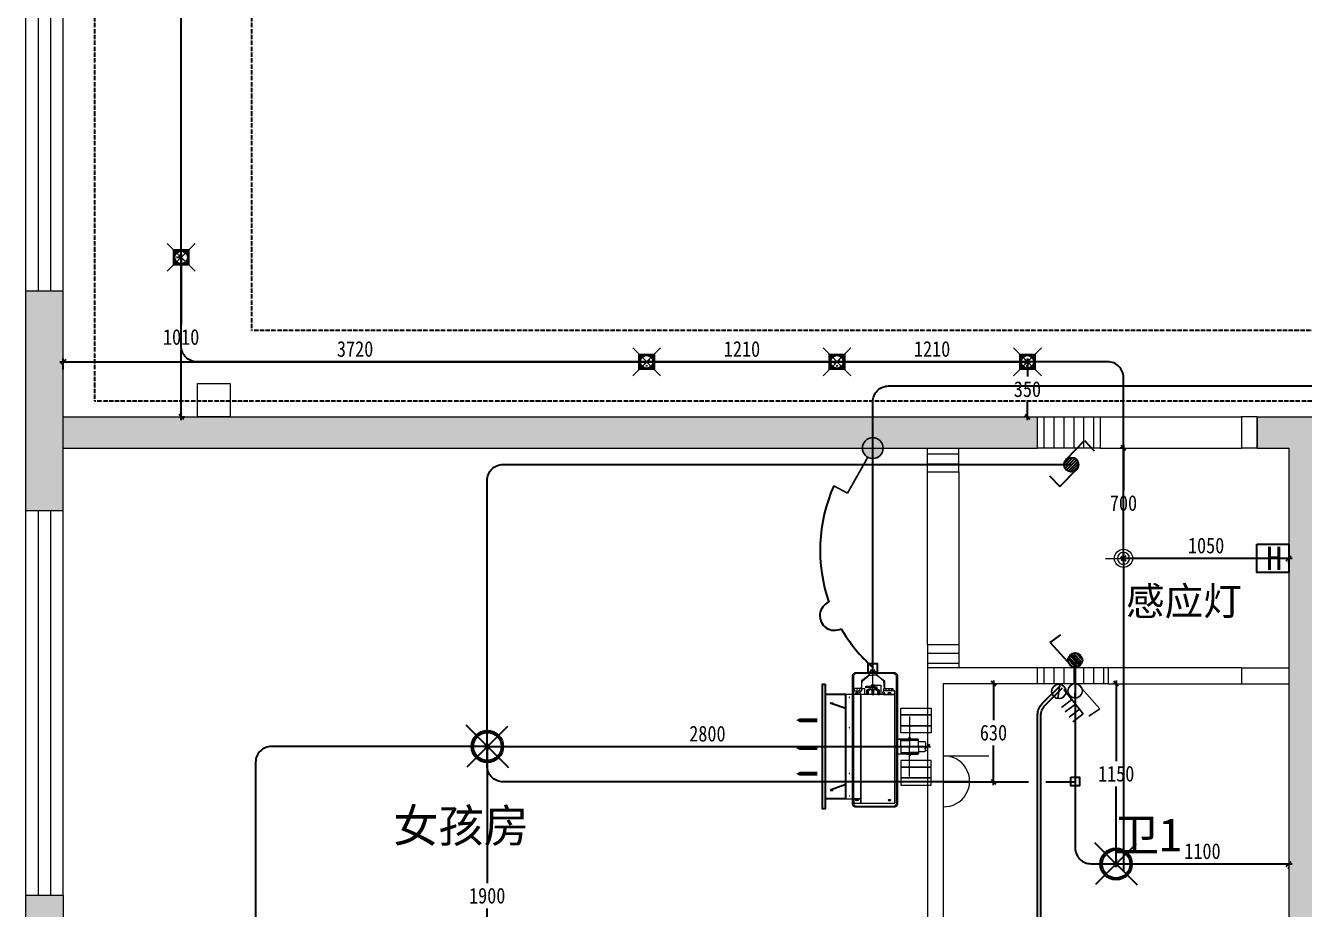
# Model space of a CAD drawing. Header units: millimetres. Extents: x -41640 to 3079702, y -5257903 to 68462.
# Drawn here: x 2742 to 10882, y 35433 to 41062 of the extents above; entities that cross this region are included whole.
import ezdxf

# ---------------------------------------------------------------- set-up
doc = ezdxf.new("R2010")
doc.units = ezdxf.units.MM
doc.header["$LTSCALE"] = 10
for name, pattern in [('ACAD_ISO03W100', [30, 12, -18]), ('ACAD_ISO04W100', [30.5, 24, -3, 0.5, -3]), ('CONTINOUS', [0])]:
    doc.linetypes.add(name, pattern=pattern)
doc.layers.get('0').update_dxf_attribs({"color": 255})
doc.layers.get('Defpoints').update_dxf_attribs({"color": 255})
for name, color, linetype, lineweight in [('1灯位开关布线图', 1, 'Continuous', 30), ('1灯位开关布置图', 5, 'Continuous', 30), ('1灯具', 2, 'Continuous', 30), ('1空调', 3, 'Continuous', 30), ('1综合天花【灯具图层】', 50, 'Continuous', 13), ('标注', 250, 'Continuous', 0), ('浅线', 251, 'CONTINOUS', 0), ('灯具', 52, 'Continuous', 0), ('空调主机', 7, 'Continuous', 13)]:
    doc.layers.add(name, color=color, linetype=linetype, lineweight=lineweight)
for name, color, linetype in [('2323', 4, 'Continuous'), ('A轴线', 82, 'ACAD_ISO04W100'), ('WALL', 255, 'Continuous'), ('辅助线', 8, 'Continuous')]:
    doc.layers.add(name, color=color, linetype=linetype)
doc.styles.add('夏建东', font='', dxfattribs={"width": 0.85})
doc.styles.add('宋体', font='', dxfattribs={"height": 2.5})
doc.styles.add('标注', font='', dxfattribs={"height": 60})
doc.styles.add('邓林', font='simhei.ttf')
doc.styles.get('夏建东').set_extended_font_data('SimSun')
doc.styles.get('宋体').set_extended_font_data('SimSun')
doc.styles.get('标注').set_extended_font_data('SimSun')
doc.dimstyles.new('g', dxfattribs={"dimtxt": 100, "dimasz": 31, "dimexe": 21, "dimexo": 30, "dimgap": 31, "dimtad": 1, "dimtih": 1, "dimtoh": 1, "dimdec": 0, "dimrnd": 10, "dimdsep": 46, "dimtxsty": '夏建东', "dimblk": 'OBLIQUE', "dimcen": 2.5, "dimdle": 21, "dimclrd": 5, "dimclre": 5, "dimclrt": 5, "dimadec": 0, "dimazin": 0, "dimtfac": 1, "dimtdec": 0, "dimtmove": 2, "dimatfit": 3, "dimldrblk": 'DOT', "dimfxl": 300, "dimlwd": -1, "dimlwe": -1, "dimarcsym": 1})
pattern_1 = [(90, (-3246102.35, 3453682.334), (-63.5, 1e-14), [])]

# ---------------------------------------------------------------- blocks, each defined once
blk = doc.blocks.new('_Oblique')
at = {"color": 0, "linetype": 'ByBlock', "lineweight": -2}
blk.add_line((-0.5, -0.5), (0.5, 0.5), dxfattribs=at)
blk = doc.blocks.new('*D380')
at = {"layer": '1灯位开关布置图', "color": 5}
for p, q in [((2961.3, 38920.4), (6718.4, 38920.4)), ((2982.3, 38871.2), (2982.3, 38941.4)), ((6697.4, 38890.4), (6697.4, 38899.4))]:
    blk.add_line(p, q, dxfattribs=at)
at = {"layer": 'Defpoints', "color": 0, "lineweight": 30}
for p in [(6697.4, 38920.4), (6697.4, 38920.4), (2982.3, 38841.2)]:
    blk.add_point(p, dxfattribs=at)
at = {"layer": '1灯位开关布置图', "color": 5, "xscale": 31, "yscale": 31, "zscale": 31, "rotation": 180}
blk.add_blockref('_Oblique', (2982.3, 38920.4), dxfattribs=at)
at = {"layer": '1灯位开关布置图', "color": 5, "xscale": 31, "yscale": 31, "zscale": 31}
blk.add_blockref('_Oblique', (6697.4, 38920.4), dxfattribs=at)
at = {"layer": '1灯位开关布置图', "color": 5, "insert": (4839.9, 39001.4), "char_height": 100, "attachment_point": 5, "style": '夏建东'}
blk.add_mtext('3720', dxfattribs=at)
blk = doc.blocks.new('_Dot')
at = {"color": 0, "linetype": 'ByBlock', "lineweight": -2}
blk.add_line((-0.5, 0), (-1, 0), dxfattribs=at)
at = {"color": 0, "linetype": 'ByBlock', "const_width": 0.5}
blk.add_lwpolyline([(-0.25, 0, 1), (0.25, 0, 1)], format="xyb", close=True, dxfattribs=at)
blk = doc.blocks.new('*D381')
at = {"layer": '1灯位开关布置图', "color": 5}
for p, q in [((6676.4, 38920.4), (7928.4, 38920.4)), ((6697.4, 38890.4), (6697.4, 38899.4)), ((7907.4, 38890.4), (7907.4, 38899.4))]:
    blk.add_line(p, q, dxfattribs=at)
at = {"layer": 'Defpoints', "color": 0, "lineweight": 30}
for p in [(6697.4, 38920.4), (7907.4, 38920.4), (7907.4, 38920.4)]:
    blk.add_point(p, dxfattribs=at)
at = {"layer": '1灯位开关布置图', "color": 5, "xscale": 31, "yscale": 31, "zscale": 31, "rotation": 180}
blk.add_blockref('_Oblique', (6697.4, 38920.4), dxfattribs=at)
at = {"layer": '1灯位开关布置图', "color": 5, "xscale": 31, "yscale": 31, "zscale": 31}
blk.add_blockref('_Oblique', (7907.4, 38920.4), dxfattribs=at)
at = {"layer": '1灯位开关布置图', "color": 5, "insert": (7302.4, 39001.4), "char_height": 100, "attachment_point": 5, "style": '夏建东'}
blk.add_mtext('1210', dxfattribs=at)
blk = doc.blocks.new('*D382')
at = {"layer": '1灯位开关布置图', "color": 5}
for p, q in [((7886.4, 38920.4), (9138.4, 38920.4)), ((7907.4, 38890.4), (7907.4, 38899.4)), ((9117.4, 38890.4), (9117.4, 38899.4))]:
    blk.add_line(p, q, dxfattribs=at)
at = {"layer": 'Defpoints', "color": 0, "lineweight": 30}
for p in [(7907.4, 38920.4), (9117.4, 38920.4), (9117.4, 38920.4)]:
    blk.add_point(p, dxfattribs=at)
at = {"layer": '1灯位开关布置图', "color": 5, "xscale": 31, "yscale": 31, "zscale": 31, "rotation": 180}
blk.add_blockref('_Oblique', (7907.4, 38920.4), dxfattribs=at)
at = {"layer": '1灯位开关布置图', "color": 5, "xscale": 31, "yscale": 31, "zscale": 31}
blk.add_blockref('_Oblique', (9117.4, 38920.4), dxfattribs=at)
at = {"layer": '1灯位开关布置图', "color": 5, "insert": (8512.4, 39001.4), "char_height": 100, "attachment_point": 5, "style": '夏建东'}
blk.add_mtext('1210', dxfattribs=at)
blk = doc.blocks.new('*D199')
at = {"layer": '1灯位开关布置图', "color": 5}
for p, q in [((9116.2, 38920.4), (9098.4, 38920.4)), ((9119.4, 38941.4), (9119.4, 38826.4)), ((9119.4, 38549.4), (9119.4, 38664.4)), ((9116.2, 38570.4), (9098.4, 38570.4))]:
    blk.add_line(p, q, dxfattribs=at)
at = {"layer": 'Defpoints', "color": 0, "lineweight": 30}
for p in [(9146.2, 38920.4), (9119.4, 38570.4), (9146.2, 38570.4)]:
    blk.add_point(p, dxfattribs=at)
at = {"layer": '1灯位开关布置图', "color": 5, "xscale": 31, "yscale": 31, "zscale": 31}
for p, rotation in [((9119.4, 38920.4), 90), ((9119.4, 38570.4), 270)]:
    blk.add_blockref('_Oblique', p, dxfattribs=dict(at, rotation=rotation))
at = {"layer": '1灯位开关布置图', "color": 5, "insert": (9119.4, 38745.4), "char_height": 100, "attachment_point": 5, "style": '夏建东'}
blk.add_mtext('350', dxfattribs=at)
blk = doc.blocks.new('*D384')
at = {"layer": '1灯位开关布置图', "color": 5}
for p, q in [((3702.5, 43355.8), (3711.5, 43355.8)), ((3732.5, 43376.8), (3732.5, 41551.9)), ((3732.5, 39565.1), (3732.5, 41389.9)), ((3703.5, 39586.1), (3711.5, 39586.1))]:
    blk.add_line(p, q, dxfattribs=at)
at = {"layer": 'Defpoints', "color": 0, "lineweight": 30}
for p in [(3732.5, 43355.8, 0), (3732.5, 39586.1), (3733.5, 39586.1, 0)]:
    blk.add_point(p, dxfattribs=at)
at = {"layer": '1灯位开关布置图', "color": 5, "xscale": 31, "yscale": 31, "zscale": 31}
for p, rotation in [((3732.5, 43355.8), 90), ((3732.5, 39586.1), 270)]:
    blk.add_blockref('_Oblique', p, dxfattribs=dict(at, rotation=rotation))
at = {"layer": '1灯位开关布置图', "color": 5, "insert": (3732.5, 41470.9), "char_height": 100, "attachment_point": 5, "style": '夏建东'}
blk.add_mtext('3770', dxfattribs=at)
blk = doc.blocks.new('*D386')
at = {"layer": '1灯位开关布置图', "color": 5}
for p, q in [((5661.3, 36470.4), (8503.3, 36470.4)), ((5682.3, 36440.4), (5682.3, 36449.4)), ((8482.3, 36440.4), (8482.3, 36449.4))]:
    blk.add_line(p, q, dxfattribs=at)
at = {"layer": 'Defpoints', "color": 0, "lineweight": 30}
for p in [(5682.3, 36470.4), (8482.3, 36470.4), (8482.3, 36470.4)]:
    blk.add_point(p, dxfattribs=at)
at = {"layer": '1灯位开关布置图', "color": 5, "xscale": 31, "yscale": 31, "zscale": 31, "rotation": 180}
blk.add_blockref('_Oblique', (5682.3, 36470.4), dxfattribs=at)
at = {"layer": '1灯位开关布置图', "color": 5, "xscale": 31, "yscale": 31, "zscale": 31}
blk.add_blockref('_Oblique', (8482.3, 36470.4), dxfattribs=at)
at = {"layer": '1灯位开关布置图', "color": 5, "insert": (7082.3, 36551.4), "char_height": 100, "attachment_point": 5, "style": '夏建东'}
blk.add_mtext('2800', dxfattribs=at)
blk = doc.blocks.new('*D387')
at = {"layer": '1灯位开关布置图', "color": 5}
for p, q in [((5680.6, 36489.7), (5680.6, 35600.6)), ((5710.6, 36468.7), (5701.6, 36468.7)), ((5680.6, 34549.4), (5680.6, 35438.6)), ((5710.6, 34570.4), (5701.6, 34570.4))]:
    blk.add_line(p, q, dxfattribs=at)
at = {"layer": 'Defpoints', "color": 0, "lineweight": 30}
for p in [(5680.6, 36468.7), (5680.6, 34570.4), (5680.6, 34570.4)]:
    blk.add_point(p, dxfattribs=at)
at = {"layer": '1灯位开关布置图', "color": 5, "xscale": 31, "yscale": 31, "zscale": 31}
for p, rotation in [((5680.6, 36468.7), 90), ((5680.6, 34570.4), 270)]:
    blk.add_blockref('_Oblique', p, dxfattribs=dict(at, rotation=rotation))
at = {"layer": '1灯位开关布置图', "color": 5, "insert": (5680.6, 35519.6), "char_height": 100, "attachment_point": 5, "style": '夏建东'}
blk.add_mtext('1900', dxfattribs=at)
blk = doc.blocks.new('*D388')
at = {"layer": '1灯位开关布置图', "color": 5}
for p, q in [((9684, 35752.2), (9684, 35743.2)), ((9663, 35722.2), (10803.3, 35722.2)), ((10782.3, 35692.2), (10782.3, 35701.2))]:
    blk.add_line(p, q, dxfattribs=at)
at = {"layer": 'Defpoints', "color": 0, "lineweight": 30}
for p in [(9684, 35722.2), (10782.3, 35722.2), (10782.3, 35722.2)]:
    blk.add_point(p, dxfattribs=at)
at = {"layer": '1灯位开关布置图', "color": 5, "xscale": 31, "yscale": 31, "zscale": 31, "rotation": 180}
blk.add_blockref('_Oblique', (9684, 35722.2), dxfattribs=at)
at = {"layer": '1灯位开关布置图', "color": 5, "xscale": 31, "yscale": 31, "zscale": 31}
blk.add_blockref('_Oblique', (10782.3, 35722.2), dxfattribs=at)
at = {"layer": '1灯位开关布置图', "color": 5, "insert": (10233.2, 35803.2), "char_height": 100, "attachment_point": 5, "style": '夏建东'}
blk.add_mtext('1100', dxfattribs=at)
blk = doc.blocks.new('r32ter')
at = {"color": 3}
for p, q in [((1119447.3, -954014.5), (1119446.3, -954035.1)), ((1119482.5, -954116.3), (1119447.3, -954014.5)), ((1119965.9, -954116.3), (1120001.1, -954014.5)), ((1120001.1, -954014.5), (1120002.1, -954035.1))]:
    blk.add_line(p, q, dxfattribs=at)
for points in [[(1119556.4, -953798.8, 0, 63, 0), (1119556.4, -953857.2, 25.2, 25.2, 0), (1119556.4, -953934.4, 25.2, 25.2, 0)], [(1119734.1, -953798.8, 0, 63, 0), (1119734.1, -953857.2, 25.2, 25.2, 0), (1119734.1, -953934.4, 25.2, 25.2, 0)], [(1119897.5, -953798.8, 0, 63, 0), (1119897.5, -953857.2, 25.2, 25.2, 0), (1119897.5, -953934.4, 25.2, 25.2, 0)]]:
    blk.add_lwpolyline(points, format="xyseb", dxfattribs=at)
at = {"color": 3, "lineweight": -2}
blk.add_lwpolyline([(1119327.6, -953984.2), (1120119.6, -953984.2), (1120119.6, -953966.2), (1119327.6, -953966.2)], close=True, dxfattribs=at)
at = {"color": 3}
blk.add_lwpolyline([(1119392.4, -954116.3), (1119392.4, -953984.2), (1120054.7, -953984.2), (1120054.7, -954116.3)], close=True, dxfattribs=at)
at = {"layer": '空调主机', "color": 3, "lineweight": 5}
for p, q in [((1120090.1, -954158.3), (1119272.6, -954158.3)), ((1119251.7, -954185.3), (1119251.7, -954416.1)), ((1120111, -954416.1), (1120111, -954185.3)), ((1119272.6, -954443.1), (1120090.1, -954443.1))]:
    blk.add_line(p, q, dxfattribs=at)
at = {"layer": '空调主机', "color": 3}
for p, q in [((1120090.1, -954166.1), (1119272.6, -954166.1)), ((1119257.7, -954185.3), (1119257.7, -954416.1)), ((1120105, -954416.1), (1120105, -954185.3)), ((1119272.6, -954435.4), (1120090.1, -954435.4))]:
    blk.add_line(p, q, dxfattribs=at)
at = {"layer": '空调主机', "color": 3, "lineweight": 9}
for p, q in [((1119354.6, -954217.2), (1119354.6, -954160.3)), ((1119354.6, -954160.3), (1119368.8, -954160.3)), ((1119368.8, -954160.3), (1119368.8, -954217.2)), ((1120056, -954166.1), (1119368.8, -954166.1)), ((1119368.8, -954166.1), (1119368.8, -954211.9)), ((1119392.4, -954210), (1119392.4, -954116.3)), ((1119392.4, -954116.3), (1120056, -954116.3)), ((1120056, -954116.3), (1120056, -954210)), ((1120056, -954210), (1120056, -954166.1)), ((1120056, -954166.1), (1120084.4, -954166.1)), ((1120084.4, -954166.1), (1120084.4, -954210)), ((1119268.6, -954263), (1119305.5, -954214.3)), ((1119307.6, -954218.2), (1119268.6, -954263)), ((1119305.5, -954214.3), (1119354.6, -954214.3)), ((1119354.6, -954214.3), (1119307.6, -954218.2)), ((1119349.5, -954243.3), (1119340, -954243.3)), ((1119341.2, -954274.9), (1119341.2, -954247.4)), ((1119344.7, -954274.9), (1119344.7, -954249.4)), ((1119348.3, -954274.9), (1119348.3, -954247.4)), ((1119368.8, -954217.2), (1119354.6, -954217.2)), ((1119354.6, -954217.2), (1119354.6, -954234)), ((1119354.6, -954234), (1119392.4, -954234)), ((1119385.5, -954248.7), (1119365.4, -954248.7)), ((1119380.6, -954204.8), (1119368.8, -954211.9)), ((1119382.7, -954186.9), (1119380.5, -954186.9)), ((1119392.4, -954210), (1119380.6, -954204.8)), ((1119382.7, -954186.9), (1119382.7, -954183.8)), ((1119382.7, -954186.9), (1119384.9, -954186.9)), ((1119382.7, -954186.9), (1119382.7, -954190)), ((1119392.4, -954248.7), (1119385.5, -954248.7)), ((1119385.5, -954248.7), (1119385.5, -954259.1)), ((1119392.4, -954427.2), (1119392.4, -954210)), ((1119392.4, -954210), (1120084.4, -954210)), ((1120056, -954210), (1119392.4, -954210)), ((1119392.4, -954259.1), (1119392.4, -954248.7)), ((1120084.4, -954210), (1120056, -954210)), ((1120065.7, -954186.9), (1120063.5, -954186.9)), ((1120065.7, -954186.9), (1120065.7, -954183.8)), ((1120065.7, -954186.9), (1120065.7, -954190)), ((1120065.7, -954186.9), (1120067.9, -954186.9)), ((1120084.4, -954210), (1120084.4, -954427.2)), ((1119314.2, -954287.5), (1119220.4, -954287.5)), ((1119237.3, -954300.7), (1119237.3, -954272.6)), ((1119237.3, -954272.6), (1119237.3, -954272.6)), ((1119237.3, -954272.6), (1119251.7, -954272.6)), ((1119251.7, -954300.7), (1119237.3, -954300.7)), ((1119237.3, -954300.7), (1119237.3, -954300.7)), ((1119251.7, -954272.6), (1119251.7, -954272.6)), ((1119251.7, -954272.6), (1119251.7, -954300.7)), ((1119251.7, -954300.7), (1119251.7, -954300.7)), ((1119257.7, -954263), (1119268.6, -954263)), ((1119268.6, -954264), (1119257.7, -954264)), ((1119268.6, -954311), (1119257.7, -954311)), ((1119257.7, -954312), (1119268.6, -954312)), ((1119268.6, -954263), (1119268.6, -954287.5)), ((1119268.6, -954312), (1119268.6, -954287.5)), ((1119307.6, -954356.8), (1119268.6, -954312)), ((1119268.6, -954312), (1119305.5, -954360.7)), ((1119362.7, -954287.5), (1119314.2, -954287.5)), ((1119332.2, -954277.2), (1119333.4, -954276)), ((1119332.2, -954277.2), (1119333.4, -954278.4)), ((1119332.2, -954277.2), (1119335.9, -954277.2)), ((1119332.9, -954300.1), (1119332.9, -954282)), ((1119332.9, -954282), (1119334.5, -954282)), ((1119334.5, -954300.1), (1119332.9, -954300.1)), ((1119333.7, -954282), (1119333.7, -954277.2)), ((1119333.7, -954300.1), (1119333.7, -954302.5)), ((1119333.7, -954303.5), (1119333.7, -954337.8)), ((1119334.5, -954282), (1119334.5, -954300.1)), ((1119335.9, -954277.2), (1119334.7, -954276)), ((1119335.9, -954277.2), (1119334.7, -954278.4)), ((1119350.7, -954274.9), (1119338.8, -954274.9)), ((1119350.7, -954300.1), (1119338.8, -954300.1)), ((1119344.7, -954300.1), (1119344.7, -954313.2)), ((1119344.7, -954313.2), (1119356.3, -954313.2)), ((1119353.3, -954269.8), (1119362.5, -954282)), ((1119353.3, -954305.2), (1119362.9, -954292.5)), ((1119362.9, -954292.5), (1119362.5, -954282)), ((1119385.5, -954282), (1119362.5, -954282)), ((1119392.4, -954287.5), (1119362.7, -954287.5)), ((1119385.5, -954292.5), (1119362.9, -954292.5)), ((1119385.5, -954253.9), (1119367.5, -954253.9)), ((1119385.5, -954259.1), (1119368.4, -954259.1)), ((1119385.5, -954329.3), (1119368.7, -954329.3)), ((1119385.5, -954324.1), (1119370, -954324.1)), ((1119385.5, -954318.9), (1119371.1, -954318.9)), ((1119385.5, -954259.1), (1119392.4, -954259.1)), ((1119385.5, -954292.5), (1119385.5, -954282)), ((1119385.5, -954282), (1119392.4, -954282)), ((1119392.4, -954292.5), (1119385.5, -954292.5)), ((1119385.5, -954329.3), (1119385.5, -954318.9)), ((1119385.5, -954318.9), (1119392.4, -954318.9)), ((1119392.4, -954329.3), (1119385.5, -954329.3)), ((1119392.4, -954282), (1119392.4, -954292.5)), ((1119392.4, -954318.9), (1119392.4, -954329.3)), ((1119305.5, -954360.7), (1119354.6, -954360.7)), ((1119354.6, -954360.7), (1119307.6, -954356.8)), ((1119333.7, -954337.8), (1119392.4, -954337.8)), ((1119368.8, -954357.9), (1119354.6, -954357.9)), ((1119354.6, -954357.9), (1119354.6, -954414.7)), ((1119354.6, -954414.7), (1119368.8, -954414.7)), ((1119380.6, -954350.7), (1119368.8, -954357.9)), ((1119368.8, -954414.7), (1119368.8, -954357.9)), ((1119368.8, -954427.2), (1119368.8, -954357.9)), ((1119382.7, -954393), (1119380.5, -954393)), ((1119392.4, -954355.9), (1119380.6, -954350.7)), ((1119382.7, -954393), (1119382.7, -954389.9)), ((1119382.7, -954393), (1119382.7, -954396.1)), ((1119382.7, -954393), (1119384.9, -954393)), ((1119392.4, -954355.9), (1119392.4, -954427.2)), ((1120065.7, -954393), (1120063.5, -954393)), ((1120065.7, -954393), (1120065.7, -954389.9)), ((1120065.7, -954393), (1120067.9, -954393)), ((1120065.7, -954393), (1120065.7, -954396.1)), ((1119392.4, -954427.2), (1119368.8, -954427.2)), ((1120084.4, -954427.2), (1119392.4, -954427.2)), ((1119635.8, -954464.4), (1119479.5, -954464.4)), ((1119479.5, -954464.4), (1119479.5, -954658.9)), ((1119522.2, -954658.9), (1119522.2, -954464.4)), ((1119524.4, -954658.9), (1119524.4, -954464.4)), ((1119591, -954658.9), (1119591, -954464.4)), ((1119593.2, -954658.9), (1119593.2, -954464.4)), ((1119635.8, -954658.9), (1119635.8, -954464.4)), ((1119676.7, -954520.9), (1119676.7, -954443.1)), ((1119676.7, -954443.1), (1119676.7, -954443.1)), ((1119676.7, -954443.1), (1119677.8, -954443.1)), ((1119677.8, -954443.1), (1119677.8, -954443.1)), ((1119677.8, -954443.1), (1119677.8, -954520.9)), ((1119685.5, -954464.4), (1119682.2, -954464.4)), ((1119682.2, -954474.5), (1119682.2, -954520.9)), ((1119685.5, -954464.4), (1119685.5, -954520.9)), ((1119724.2, -954464.4), (1119685.5, -954464.4)), ((1119724.2, -954464.4), (1119762.9, -954464.4)), ((1119762.9, -954464.4), (1119762.9, -954520.9)), ((1119762.9, -954464.4), (1119766.2, -954464.4)), ((1119766.2, -954474.5), (1119766.2, -954520.9)), ((1119771.7, -954443.1), (1119770.6, -954443.1)), ((1119770.6, -954443.1), (1119770.6, -954443.1)), ((1119770.6, -954443.1), (1119770.6, -954520.9)), ((1119771.7, -954520.9), (1119771.7, -954443.1)), ((1119771.7, -954443.1), (1119771.7, -954443.1)), ((1119812.6, -954464.4), (1119968.9, -954464.4)), ((1119812.6, -954658.9), (1119812.6, -954464.4)), ((1119855.2, -954658.9), (1119855.2, -954464.4)), ((1119857.4, -954658.9), (1119857.4, -954464.4)), ((1119924, -954658.9), (1119924, -954464.4)), ((1119926.3, -954658.9), (1119926.3, -954464.4)), ((1119968.9, -954464.4), (1119968.9, -954658.9)), ((1119532.7, -954520.9), (1119724.2, -954520.9)), ((1119635.8, -954517.4), (1119635.8, -954520.9)), ((1119635.8, -954524.3), (1119635.8, -954520.9)), ((1119675.5, -954517.4), (1119664.6, -954517.4)), ((1119664.6, -954517.4), (1119664.6, -954520.9)), ((1119664.6, -954524.3), (1119664.6, -954520.9)), ((1119675.5, -954524.3), (1119664.6, -954524.3)), ((1119675.5, -954501.6), (1119675.5, -954573.2)), ((1119677.8, -954520.9), (1119676.7, -954520.9)), ((1119676.7, -954520.9), (1119676.7, -954520.9)), ((1119677.8, -954499.1), (1119677.5, -954499.1)), ((1119677.5, -954575.8), (1119677.8, -954575.8)), ((1119677.8, -954520.9), (1119677.8, -954520.9)), ((1119679.8, -954573.2), (1119679.8, -954501.6)), ((1119682.2, -954567.2), (1119682.2, -954520.9)), ((1119685.5, -954577.4), (1119682.2, -954577.4)), ((1119685.5, -954577.4), (1119685.5, -954520.9)), ((1119724.2, -954577.4), (1119685.5, -954577.4)), ((1119692.5, -954577.4), (1119692.5, -954615.3)), ((1119915.7, -954520.9), (1119724.2, -954520.9)), ((1119724.2, -954577.4), (1119762.9, -954577.4)), ((1119755.9, -954577.4), (1119755.9, -954615.3)), ((1119762.9, -954577.4), (1119762.9, -954520.9)), ((1119762.9, -954577.4), (1119766.2, -954577.4)), ((1119766.2, -954567.2), (1119766.2, -954520.9)), ((1119768.6, -954573.2), (1119768.6, -954501.6)), ((1119770.6, -954499.1), (1119770.9, -954499.1)), ((1119770.6, -954520.9), (1119770.6, -954520.9)), ((1119770.6, -954520.9), (1119771.7, -954520.9)), ((1119770.9, -954575.8), (1119770.6, -954575.8)), ((1119771.7, -954520.9), (1119771.7, -954520.9)), ((1119772.9, -954501.6), (1119772.9, -954573.2)), ((1119772.9, -954517.4), (1119783.8, -954517.4)), ((1119772.9, -954524.3), (1119783.8, -954524.3)), ((1119812.6, -954517.4), (1119812.6, -954520.9)), ((1119812.6, -954524.3), (1119812.6, -954520.9)), ((1119479.5, -954658.9), (1119635.8, -954658.9)), ((1119697.4, -954621.8), (1119724.2, -954621.8)), ((1119751, -954621.8), (1119724.2, -954621.8)), ((1119968.9, -954658.9), (1119812.6, -954658.9))]:
    blk.add_line(p, q, dxfattribs=at)
at = {"layer": '空调主机', "color": 3, "lineweight": 5}
for centre, start_param, end_param in [((1119272.6, -954185.3), 0, 1.570796), ((1120090.1, -954185.3), -1.570796, 0), ((1119272.6, -954416.1), 1.570796, 3.141593), ((1120090.1, -954416.1), 3.141593, 4.712389)]:
    blk.add_ellipse(centre, major_axis=(0, 27), ratio=0.77429, start_param=start_param, end_param=end_param, dxfattribs=at)
at = {"layer": '空调主机', "color": 3}
for centre, start_param, end_param in [((1119272.6, -954185.3), 0, 1.570796), ((1120090.1, -954185.3), 4.712389, 6.283185), ((1119272.6, -954416.1), 1.570796, 3.141593), ((1120090.1, -954416.1), 3.141593, 4.712389)]:
    blk.add_ellipse(centre, major_axis=(0, 19.3), ratio=0.77429, start_param=start_param, end_param=end_param, dxfattribs=at)
at = {"layer": '空调主机', "color": 3, "lineweight": 9}
for centre, major_axis, ratio, start_param, end_param in [((1119361.7, -954169.2), (0, 1.21), 0.77429, 1.570796326702902, 7.853981633882487), ((1119410.5, -954138.1), (0, 1.21), 0.77429, 1.570796326702902, 7.853981633882487), ((1119603.8, -954138.1), (0, 1.21), 0.77429, 1.570796326754998, 7.853981633934584), ((1119894.3, -954138.1), (0, 1.21), 0.77429, 1.570796327146124, 7.85398163432571), ((1120037.9, -954138.1), (0, 1.21), 0.77429, 1.570796327146124, 7.85398163432571), ((1119344.7, -954243.3), (0, 6.13), 0.77429, 1.570796, 4.712389), ((1119389, -954287.5), (0, 49.4), 0.77429, 0.664485, 1.204171), ((1119361.7, -954185.6), (0, 1.21), 0.77429, 1.570796326680094, 7.85398163385968), ((1119361.7, -954203.8), (0, 1.21), 0.77429, 1.570796326680094, 7.85398163385968), ((1119382.7, -954186.9), (0, 9.19), 0.407862, 3.141593, 9.424778), ((1119281.8, -954286.6), (0, 41.3), 0.77429, 1.223528, 1.918065), ((1119333.7, -954303.1), (-0.724, 0), 0.807711, 3.342482, 6.082296), ((1119344.7, -954274.9), (0, 7.66), 0.77429, 1.570796, 4.712389), ((1119344.7, -954300.1), (0, 7.66), 0.77429, 4.712389, 7.853982), ((1119344.5, -954287.5), (0, 4.96), 0.77429, 1.570796326732925, 7.853981633912512), ((1119389, -954287.5), (0, 49.4), 0.77429, 1.937421, 2.581114), ((1119389.4, -954287.8), (0, 44.1), 0.77429, 1.866849, 2.536978), ((1119389.4, -954287.8), (0, 44.1), 0.77429, 0.694736, 1.26495), ((1119389, -954287.5), (0, 38.9), 0.77429, 0.752317, 1.332497), ((1119389, -954287.5), (0, 38.9), 0.77429, 1.809095, 2.508026), ((1119361.7, -954371.3), (0, 1.21), 0.77429, 1.570796326702902, 7.853981633882487), ((1119361.7, -954389.4), (0, 1.21), 0.77429, 1.570796327146124, 7.85398163432571), ((1119361.7, -954405.8), (0, 1.21), 0.77429, 1.570796326680094, 7.85398163385968), ((1119382.7, -954361.6), (0, 2.29), 0.77429, 1.570796326744335, 7.853981633923921), ((1119677.3, -954469.4), (0, 8.05), 0.77429, 4.03203, 5.395782), ((1119771.1, -954469.4), (0, 8.05), 0.77429, 0.887403, 2.251155), ((1119677.5, -954501.6), (0, 2.57), 0.77429, 0, 1.570796), ((1119677.5, -954573.2), (0, 2.57), 0.77429, 1.570796, 3.141593), ((1119677.8, -954573.2), (0, 1.21), 0.77429, 1.57079632702526, 7.853981634204846), ((1119677.8, -954501.6), (0, 2.57), 0.77429, 4.712389, 6.283185), ((1119677.8, -954573.2), (0, 2.57), 0.77429, 3.141593, 4.712389), ((1119677.3, -954572.3), (0, 8.05), 0.77429, 4.028996, 5.392748), ((1119771.1, -954572.3), (0, 8.05), 0.77429, 0.890438, 2.25419), ((1119770.6, -954501.6), (0, 2.57), 0.77429, 0, 1.570796), ((1119770.6, -954573.2), (0, 2.57), 0.77429, 1.570796, 3.141593), ((1119770.6, -954573.2), (0, 1.21), 0.77429, 1.570796326754998, 7.853981633934584), ((1119770.9, -954501.6), (0, 2.57), 0.77429, 4.712389, 6.283185), ((1119770.9, -954573.2), (0, 2.57), 0.77429, 3.141593, 4.712389), ((1119697.4, -954615.3), (0, 6.42), 0.77429, 1.570796, 3.141593), ((1119751, -954615.3), (0, 6.42), 0.77429, 3.141593, 4.712389)]:
    blk.add_ellipse(centre, major_axis=major_axis, ratio=ratio, start_param=start_param, end_param=end_param, dxfattribs=at)
at = {"layer": '空调主机', "color": 3, "lineweight": 9, "extrusion": (0, 0, -1)}
for centre, major_axis, ratio, start_param, end_param in [((1120065.7, -954186.9), (0, 9.19), 0.407862, 3.141593, 9.424778), ((1119333.7, -954302.9), (0.724, 0), 0.807711, 0.20089, 2.940703)]:
    blk.add_ellipse(centre, major_axis=major_axis, ratio=ratio, start_param=start_param, end_param=end_param, dxfattribs=at)
blk.add_ellipse((1119382.7, -954393), major_axis=(0, 9.19), ratio=0.407862, dxfattribs=at)
at = {"layer": '空调主机', "color": 3, "lineweight": 9}
blk.add_ellipse((1120065.7, -954393), major_axis=(0, 9.19), ratio=0.407862, dxfattribs=at)
at = {"layer": '辅助线', "color": 3, "lineweight": 9}
blk.add_line((1119724.2, -954116.3), (1119724.2, -954647.3), dxfattribs=at)
blk = doc.blocks.new('rtjhrtjhrtjh')
at = {"layer": '1综合天花【灯具图层】'}
h = blk.add_hatch(color=256, dxfattribs=at)
h.paths.add_polyline_path([(3071100.9, -5275115.1, -0.414214), (3071044.7, -5275115.1), (3071023.3, -5275136.5), (3071122.3, -5275136.5)])
h.paths.add_polyline_path([(3071122.3, -5275037.6), (3071100.9, -5275059, -0.198912), (3071112.5, -5275087, -0.198912), (3071100.9, -5275115.1), (3071122.3, -5275136.5)])
h.paths.add_polyline_path([(3071122.3, -5275037.6), (3071023.3, -5275037.6), (3071044.7, -5275059, -0.414214), (3071100.9, -5275059)])
h.paths.add_polyline_path([(3071033.1, -5275087, -0.198912), (3071044.7, -5275059), (3071023.3, -5275037.6), (3071023.3, -5275136.5), (3071044.7, -5275115.1, -0.198912)])
at = {"layer": '1综合天花【灯具图层】', "lineweight": 15}
for p, q in [((3071161.3, -5274998.5), (3070984.2, -5275175.6)), ((3070984.2, -5274998.5), (3071161.3, -5275175.6))]:
    blk.add_line(p, q, dxfattribs=at)
blk.add_lwpolyline([(3071023.3, -5275037.6), (3071122.3, -5275037.6), (3071122.3, -5275136.5), (3071023.3, -5275136.5)], close=True, dxfattribs=at)
blk.add_circle((3071072.8, -5275087), 39.7, dxfattribs=at)
blk = doc.blocks.new('*D277')
at = {"layer": '1灯位开关布置图', "color": 5}
for p, q in [((9730.6, 37698.7), (9730.6, 37689.7)), ((9709.6, 37668.7), (10803.3, 37668.7)), ((10782.3, 37640.4), (10782.3, 37647.7))]:
    blk.add_line(p, q, dxfattribs=at)
at = {"layer": 'Defpoints', "color": 0, "lineweight": 30}
for p in [(9730.6, 37668.7), (10782.3, 37670.4), (10782.3, 37668.7)]:
    blk.add_point(p, dxfattribs=at)
at = {"layer": '1灯位开关布置图', "color": 5, "xscale": 31, "yscale": 31, "zscale": 31, "rotation": 180}
blk.add_blockref('_Oblique', (9730.6, 37668.7), dxfattribs=at)
at = {"layer": '1灯位开关布置图', "color": 5, "xscale": 31, "yscale": 31, "zscale": 31}
blk.add_blockref('_Oblique', (10782.3, 37668.7), dxfattribs=at)
at = {"layer": '1灯位开关布置图', "color": 5, "insert": (10256.5, 37749.7), "char_height": 100, "attachment_point": 5, "style": '夏建东'}
blk.add_mtext('1050', dxfattribs=at)
blk = doc.blocks.new('g')
at = {"layer": '标注', "color": 2, "linetype": 'ByBlock'}
for p, q in [((2651941.9, -3543612.5), (2651941.9, -3543413.8)), ((2652056.8, -3543513.2), (2651827, -3543513.2))]:
    blk.add_line(p, q, dxfattribs=at)
for major_axis, start_param, end_param in [((2.2, 57.4), 0.823782, 7.106967), ((3.2, 38.1), 0.868899, 7.152084)]:
    blk.add_ellipse((2651941.9, -3543513.2), major_axis=major_axis, ratio=1, start_param=start_param, end_param=end_param, dxfattribs=at)
blk = doc.blocks.new('rewgrehrh')
at = {"layer": 'WALL', "linetype": 'ByBlock'}
blk.add_hatch(color=45, dxfattribs=at).paths.add_polyline_path([(1271582.7, -3676176.6, -1), (1271571.9, -3676308.2, -1)])
blk.add_hatch(color=45, dxfattribs=at).paths.add_polyline_path([(1271582.7, -3676176.6, -1), (1271571.9, -3676308.2, -1)])
at = {"layer": 'WALL', "color": 45, "linetype": 'ByBlock'}
for q in [(1271738.3, -3675937.8), (1271623.6, -3676195.4)]:
    blk.add_line((1271808.8, -3676007.2), q, dxfattribs=at)
blk.add_circle((1271577.3, -3676242.4), 66, dxfattribs=at)
blk.add_circle((1271577.3, -3676242.4), 66, dxfattribs=at)
blk = doc.blocks.new('wqdsaaa')
at = {"layer": '灯具', "color": 2, "lineweight": 15}
for p, q in [((920092.9, -839920.4), (920092.9, -839447.6)), ((920092.9, -839690.8), (919802, -839690.8)), ((920092.9, -839855.6), (919802, -839855.6))]:
    blk.add_line(p, q, dxfattribs=at)
blk.add_arc((920086, -839694.1), 161.7, 87.57004, 272.42996, dxfattribs=at)
blk = doc.blocks.new('*D412')
at = {"layer": '1灯位开关布置图', "color": 5}
for p, q in [((8903.2, 36891.4), (8903.2, 36638.9)), ((8903.2, 36870.4), (8924.2, 36870.4)), ((8903.2, 36224.4), (8903.2, 36476.9)), ((8903.2, 36245.4), (8924.2, 36245.4))]:
    blk.add_line(p, q, dxfattribs=at)
at = {"layer": 'Defpoints', "color": 0, "lineweight": 30}
for p in [(8873.2, 36870.4), (8903.2, 36870.4), (8873.2, 36245.4)]:
    blk.add_point(p, dxfattribs=at)
at = {"layer": '1灯位开关布置图', "color": 5, "xscale": 31, "yscale": 31, "zscale": 31}
for p, rotation in [((8903.2, 36870.4), 90), ((8903.2, 36245.4), 270)]:
    blk.add_blockref('_Oblique', p, dxfattribs=dict(at, rotation=rotation))
at = {"layer": '1灯位开关布置图', "color": 5, "insert": (8903.2, 36557.9), "char_height": 100, "attachment_point": 5, "style": '夏建东'}
blk.add_mtext('630', dxfattribs=at)
blk = doc.blocks.new('单联双控')
at = {"layer": '1灯位开关布线图', "ltscale": 20}
h = blk.add_hatch(dxfattribs=at)
h.set_pattern_fill('ANSI31', scale=74.1312, style=0)
h.set_pattern_definition([(45, (21593.138, 81364.155), (-6.5523343, 6.5523343), [])])
h.paths.add_polyline_path([(88441.8, 77155.4, 1), (88375.1, 77155.4, 1)])
at = {"layer": '1灯位开关布线图', "color": 7}
for p, q in [((88386.3, 77180.4), (88470.4, 77266.9)), ((88470.4, 77266.9), (88515.2, 77219.6)), ((88356.3, 77053.9), (88432, 77131.8)), ((88307.1, 77103.5), (88356.3, 77053.9))]:
    blk.add_line(p, q, dxfattribs=at)
blk.add_circle((88408.4, 77155.4), 33.4, dxfattribs=at)
blk = doc.blocks.new('单联开关')
at = {"layer": '1灯位开关布线图', "ltscale": 20}
h = blk.add_hatch(dxfattribs=at)
h.set_pattern_fill('ANSI31', scale=74.1312, style=0)
h.set_pattern_definition([(45, (21613.222, 82357.129), (-6.5523343, 6.5523343), [])])
h.paths.add_polyline_path([(88461.9, 78148.4, 1), (88395.2, 78148.4, 1)])
at = {"layer": '1灯位开关布线图', "color": 7}
for p, q in [((88402.4, 78164.9), (88502.9, 78268.3)), ((88502.9, 78268.3), (88541.3, 78221))]:
    blk.add_line(p, q, dxfattribs=at)
blk.add_circle((88428.5, 78148.4), 33.4, dxfattribs=at)
blk = doc.blocks.new('单联防水')
at = {"layer": '2323', "color": 0}
for p, q in [((88188.8, 78164.9), (88289.4, 78268.3)), ((88289.4, 78268.3), (88327.8, 78221))]:
    blk.add_line(p, q, dxfattribs=at)
blk.add_circle((88215, 78148.4), 33.4, dxfattribs=at)
at = {"layer": 'A轴线', "color": 0, "linetype": 'ByBlock'}
for p, q in [((88248.4, 78148.4), (88181.6, 78148.4)), ((88215, 78148.4), (88248.4, 78148.4))]:
    blk.add_line(p, q, dxfattribs=at)
blk = doc.blocks.new('四联防水')
at = {"layer": '2323', "color": 0}
for p, q in [((88184.4, 77381.5), (88284.9, 77485)), ((88244.9, 77443.8), (88287.2, 77400.9)), ((88266, 77465.5), (88309.1, 77422)), ((88284.9, 77485), (88327.7, 77441.4)), ((88226.6, 77423.7), (88268.5, 77381.4))]:
    blk.add_line(p, q, dxfattribs=at)
blk.add_circle((88196.8, 77359.3), 33.4, dxfattribs=at)
at = {"layer": 'A轴线', "color": 0, "linetype": 'ByBlock'}
for p, q in [((88230.1, 77359.3), (88163.4, 77359.3)), ((88196.8, 77359.3), (88230.1, 77359.3))]:
    blk.add_line(p, q, dxfattribs=at)
blk = doc.blocks.new('*D720')
at = {"layer": '1灯位开关布置图', "color": 5}
for p, q in [((9684, 36891.4), (9684, 36377.3)), ((9684, 36870.4), (9663, 36870.4)), ((9684, 35701.2), (9684, 36215.3)), ((9684, 35722.2), (9663, 35722.2))]:
    blk.add_line(p, q, dxfattribs=at)
at = {"layer": 'Defpoints', "color": 0, "linetype": 'Continuous', "lineweight": 30}
for p in [(9684, 36870.4), (9686.3, 36870.4), (9684, 35722.2)]:
    blk.add_point(p, dxfattribs=at)
at = {"layer": '1灯位开关布置图', "color": 5, "linetype": 'Continuous', "xscale": 31, "yscale": 31, "zscale": 31}
for p, rotation in [((9684, 36870.4), 90), ((9684, 35722.2), 270)]:
    blk.add_blockref('_Oblique', p, dxfattribs=dict(at, rotation=rotation))
at = {"layer": '1灯位开关布置图', "color": 5, "linetype": 'Continuous', "lineweight": 30, "insert": (9684, 36296.3), "char_height": 100, "attachment_point": 5, "style": '夏建东'}
blk.add_mtext('1150', dxfattribs=at)
blk = doc.blocks.new('*D721')
at = {"layer": '1灯位开关布置图', "color": 5}
for p, q in [((9730.6, 38371), (9709.6, 38371)), ((9730.6, 38392), (9730.6, 38100.9)), ((9730.6, 37647.7), (9730.6, 37938.9)), ((9730.6, 37668.7), (9709.6, 37668.7))]:
    blk.add_line(p, q, dxfattribs=at)
at = {"layer": 'Defpoints', "color": 0, "linetype": 'Continuous', "lineweight": 30}
for p in [(9730.6, 38371), (9730.6, 38371), (9730.6, 37668.7)]:
    blk.add_point(p, dxfattribs=at)
at = {"layer": '1灯位开关布置图', "color": 5, "linetype": 'Continuous', "xscale": 31, "yscale": 31, "zscale": 31}
for p, rotation in [((9730.6, 38371), 90), ((9730.6, 37668.7), 270)]:
    blk.add_blockref('_Oblique', p, dxfattribs=dict(at, rotation=rotation))
at = {"layer": '1灯位开关布置图', "color": 5, "linetype": 'Continuous', "lineweight": 30, "insert": (9730.6, 38019.9), "char_height": 100, "attachment_point": 5, "style": '夏建东'}
blk.add_mtext('700', dxfattribs=at)
blk = doc.blocks.new('*D722')
at = {"layer": '1灯位开关布置图', "color": 5}
for p, q in [((3732.5, 39585.1), (3711.5, 39585.1)), ((3732.5, 39606.1), (3732.5, 39158.8)), ((3732.5, 38549.4), (3732.5, 38996.8)), ((3732.5, 38570.4), (3753.5, 38570.4))]:
    blk.add_line(p, q, dxfattribs=at)
at = {"layer": 'Defpoints', "color": 0, "linetype": 'Continuous', "lineweight": 30}
for p in [(3732.5, 39585.1, 0), (3729.7, 38570.4), (3732.5, 38570.4)]:
    blk.add_point(p, dxfattribs=at)
at = {"layer": '1灯位开关布置图', "color": 5, "linetype": 'Continuous', "xscale": 31, "yscale": 31, "zscale": 31}
for p, rotation in [((3732.5, 39585.1), 90), ((3732.5, 38570.4), 270)]:
    blk.add_blockref('_Oblique', p, dxfattribs=dict(at, rotation=rotation))
at = {"layer": '1灯位开关布置图', "color": 5, "linetype": 'Continuous', "lineweight": 30, "insert": (3732.5, 39077.8), "char_height": 100, "attachment_point": 5, "style": '夏建东'}
blk.add_mtext('1010', dxfattribs=at)

msp = doc.modelspace()

# ---------------------------------------------------------------- hatches: boundary and pattern name
at = {"layer": '浅线'}
h = msp.add_hatch(color=256, dxfattribs=at)
h.paths.add_polyline_path([(2982.3, 44930.4), (2742.3, 44930.4), (2742.3, 43570.4), (2982.3, 43570.4)])
h.paths.add_polyline_path([(2982.3, 39370.4), (2742.3, 39370.4), (2742.3, 37970.4), (2982.3, 37970.4)])
h.paths.add_polyline_path([(9182.3, 38570.4), (2982.3, 38570.4), (2982.3, 38370.4), (9182.3, 38370.4)])
h.paths.add_polyline_path([(8467.2, 38370.4), (8207.7, 38370.4)], flags=17)
for points in [[(15982.6, 39570.4), (12982.6, 39570.4), (12982.6, 38570.4), (10582.3, 38570.4), (10582.3, 38370.4), (10782.3, 38370.4), (10782.3, 34570.4), (10982.3, 34570.4), (10982.3, 38370.4), (13182.6, 38370.4), (13182.6, 39370.4), (15782.6, 39370.4), (15782.6, 38220.4), (16132.6, 38220.4), (16132.6, 38440.4), (15982.6, 38440.4)], [(22412.6, 34740.4), (22172.6, 34740.4), (22172.6, 34570.4), (2982.3, 34570.4), (2982.3, 35520.4), (2742.3, 35520.4), (2742.3, 34330.4), (22412.6, 34330.4)]]:
    msp.add_hatch(color=256, dxfattribs=at).paths.add_polyline_path(points)
h = msp.add_hatch(dxfattribs=at)
h.set_pattern_fill('ANSI31', color=256, scale=20, angle=45, style=0)
h.set_pattern_definition(pattern_1)
h.paths.add_polyline_path([(9581.9, 38570.4), (9182.3, 38570.4), (9182.3, 38371.2), (9581.9, 38371.2)])
h = msp.add_hatch(dxfattribs=at)
h.set_pattern_fill('ANSI31', color=256, scale=20, angle=135, style=0)
h.set_pattern_definition([(180, (-3246102.35, 3453682.334), (-1e-14, -63.5), [])])
h.paths.add_polyline_path([(8682.3, 38370.4), (8482.3, 38370.4), (8482.3, 38220.4), (8682.3, 38220.4)])
h.paths.add_polyline_path([(8682.3, 37120.4), (8482.3, 37120.4), (8482.3, 36970.4), (8682.3, 36970.4)])
h = msp.add_hatch(dxfattribs=at)
h.set_pattern_fill('ANSI31', color=256, scale=20, angle=45, style=0)
h.set_pattern_definition(pattern_1)
h.paths.add_polyline_path([(9632.4, 36970.4), (9182.3, 36970.4), (9182.3, 36870.4), (9632.4, 36870.4)])

# ---------------------------------------------------------------- linework, layer by layer
at = {"layer": '1灯位开关布线图', "linetype": 'Continuous', "lineweight": 30}
for points in [[(9119.4, 38920.4), (3832.5, 38920.4, -0.414214), (3732.5, 39020.4), (3732.5, 43921.9, -0.414214), (3832.5, 44021.9), (12049.7, 44021.9, 0.414214), (12149.7, 44121.9), (12149.7, 44370.4)], [(5680.6, 36468.7), (5680.6, 38165.8, -0.414214), (5780.6, 38265.8), (9398.2, 38265.8)], [(9423, 37020.2), (9423, 35824, 0.414214), (9523, 35724), (9682.2, 35724)], [(9184, 35168.6), (9184, 36672.5, -0.198912), (9213.2, 36743.2), (9328.8, 36858.8)], [(9204, 35168.6), (9204, 36664.2, -0.198912), (9233.2, 36734.9), (9343, 36844.6)], [(5682.3, 36470.4), (4306.5, 36470.4, 0.414214), (4206.5, 36370.4), (4206.5, 34701.5)]]:
    msp.add_lwpolyline(points, format="xyb", dxfattribs=at)
at = {"layer": '1灯位开关布线图', "color": 6, "linetype": 'Continuous', "lineweight": 30}
for points in [[(9730.6, 37668.7), (9730.6, 38820.4, 0.414214), (9630.6, 38920.4), (9119.4, 38920.4)], [(8750.8, 36245.4), (5780.6, 36245.4, -0.414214), (5680.6, 36345.4), (5680.6, 36468.7)]]:
    msp.add_lwpolyline(points, format="xyb", dxfattribs=at)
at = {"layer": '1灯位开关布线图', "lineweight": 30}
msp.add_lwpolyline([(10579.6, 37758.2), (10782.3, 37758.2), (10782.3, 37579.3), (10579.6, 37579.3), (10579.6, 37758.2)], dxfattribs=at)
at = {"layer": '1灯位开关布线图', "color": 6, "linetype": 'Continuous', "lineweight": 30}
msp.add_lwpolyline([(9730.6, 37668.7), (9730.6, 35675.7)], dxfattribs=at)
at = {"layer": '1灯位开关布线图', "linetype": 'Continuous', "lineweight": 30}
for points in [[(9730.6, 37668.7), (10680.6, 37668.7)], [(8582.3, 36245.4), (9126.4, 36245.4)], [(9236, 36245.4), (9423, 36245.4)]]:
    msp.add_lwpolyline(points, dxfattribs=at)
msp.add_lwpolyline([(9394.7, 36275.9), (9451.3, 36275.9), (9451.3, 36219.3), (9394.7, 36219.3)], close=True, dxfattribs=at)
at = {"layer": '1灯位开关布线图', "color": 250, "ltscale": 0.5}
for centre, radius, start, end in [((8799.2, 37721.6), 999.9, 155.82061, 199.3753), ((7890.9, 37303.5), 93.2, 112.04668, 297.38943), ((8799.2, 37721.6), 999.9, 210.0608, 228.42161)]:
    msp.add_arc(centre, radius, start, end, dxfattribs=at)
at = {"layer": '1灯具', "linetype": 'ByBlock'}
for p, q in [((5544.9, 36607.5), (5816.1, 36337)), ((5809.9, 36597.9), (5551.3, 36339.5)), ((9546.6, 35859.2), (9817.8, 35588.7)), ((9811.6, 35849.6), (9553, 35591.2))]:
    msp.add_line(p, q, dxfattribs=at)
at = {"layer": '1灯具', "linetype": 'ACAD_ISO03W100', "ltscale": 0.015}
for points in [[(3182.3, 44270.4), (12482.6, 44270.4), (12482.6, 42770.4), (13082.6, 42770.4), (13082.6, 43070.4), (17782.6, 43070.4), (17782.6, 42770.4), (18382.6, 42770.4), (18382.6, 43270.4), (24032.6, 43270.4), (24032.6, 37240.4), (20572.6, 37240.4), (20572.6, 39670.4), (18382.6, 39670.4), (18382.6, 40170.4), (17782.6, 40170.4), (17782.6, 38540.4), (16082.6, 38540.4), (16082.6, 39870.4), (13082.6, 39870.4), (13082.6, 40170.4), (12482.6, 40170.4), (12482.6, 38670.4), (3182.3, 38670.4)], [(4182.3, 43820.4), (11632.6, 43820.4), (11632.6, 39120.4), (4182.3, 39120.4)]]:
    msp.add_lwpolyline(points, close=True, dxfattribs=at)
at = {"layer": '1灯具', "lineweight": 15}
msp.add_circle((3732.5, 39585.1, 0), 49.6, dxfattribs=at)
at = {"layer": '1灯具', "linetype": 'ByBlock'}
for centre, radius in [((5682.2, 36470.3), 100.8), ((5682.2, 36470.3), 89.6), ((9683.9, 35722), 100.8), ((9683.9, 35722), 89.6)]:
    msp.add_circle(centre, radius, dxfattribs=at)
at = {"layer": '1空调', "color": 1, "linetype": 'Continuous', "lineweight": 30}
msp.add_lwpolyline([(8135.6, 36942.3), (8135.6, 38666.2, -0.414214), (8235.6, 38766.2), (11785, 38766.2, 0.414214), (11885, 38866.2), (11885, 44025.2, 0.414214), (11785, 44125.2), (8915.8, 44125.2, -0.414214), (8815.8, 44225.2), (8815.8, 46528.3)], format="xyb", dxfattribs=at)
at = {"layer": '1空调', "linetype": 'Continuous', "lineweight": 30}
msp.add_lwpolyline([(8106.5, 36998.8), (8163, 36998.8), (8163, 36942.3), (8106.5, 36942.3)], close=True, dxfattribs=at)
at = {"layer": '浅线'}
for p, q in [((2742.3, 43570.4), (2742.3, 39370.4)), ((2822.3, 43570.4), (2822.3, 39370.4)), ((2902.3, 39370.4), (2902.3, 43570.4)), ((2982.3, 39370.4), (2982.3, 43570.4)), ((2982.3, 39370.4), (2742.3, 39370.4)), ((2742.3, 39370.4), (2742.3, 37970.4)), ((2982.3, 37970.4), (2982.3, 39370.4)), ((2982.3, 38570.4), (9182.3, 38570.4)), ((9182.3, 38370.4), (9182.3, 38570.4)), ((10582.3, 38570.4), (10582.3, 38370.4)), ((10582.3, 38370.4), (10582.3, 38570.4)), ((2982.3, 38370.4), (9182.3, 38370.4)), ((8482.3, 38220.4), (8482.3, 38370.4)), ((8682.3, 38220.4), (8682.3, 38370.4)), ((10582.3, 38370.4), (10782.3, 38370.4)), ((10582.3, 38370.4), (10782.3, 38370.4)), ((10782.3, 38370.4), (10782.3, 34570.4)), ((8482.3, 38220.4), (8682.3, 38220.4)), ((2982.3, 37970.4), (2742.3, 37970.4)), ((2742.3, 37970.4), (2742.3, 35520.4)), ((2822.3, 37970.4), (2822.3, 35520.4)), ((2902.3, 35520.4), (2902.3, 37970.4)), ((2982.3, 35520.4), (2982.3, 37970.4)), ((8482.3, 37120.4), (8482.3, 34570.4)), ((9632.4, 36970.4), (8482.3, 36970.4)), ((9632.4, 36970.4), (9632.4, 36870.4)), ((10482.4, 36970.4), (10482.4, 36870.4)), ((10482.4, 36970.4), (10782.3, 36970.4)), ((8582.3, 36870.4), (8582.3, 34570.4)), ((9632.4, 36870.4), (8582.3, 36870.4)), ((10482.4, 36870.4), (10782.3, 36870.4)), ((10782.3, 36605.4), (10782.3, 36484.4)), ((2742.3, 35520.4), (2742.3, 34330.4)), ((2982.3, 35520.4), (2742.3, 35520.4)), ((2982.3, 35520.4), (2982.3, 34570.4))]:
    msp.add_line(p, q, dxfattribs=at)
at = {"layer": '浅线', "ltscale": 0.5}
for p, q in [((9581.9, 38570.4), (10482.3, 38570.4)), ((10582.3, 38570.4), (12982.6, 38570.4)), ((9581.9, 38371.2), (10482.3, 38370.4))]:
    msp.add_line(p, q, dxfattribs=at)
msp.add_lwpolyline([(3837.6, 38782.3), (4043.9, 38782.3), (4043.9, 38570.4), (3837.6, 38570.4)], close=True, dxfattribs=at)
at = {"layer": '浅线'}
msp.add_lwpolyline([(9182.3, 38570.4), (9581.9, 38570.4), (9581.9, 38371.2), (9182.3, 38371.2)], close=True, dxfattribs=at)
for points in [[(10582.3, 38570.4), (10482.3, 38570.4), (10482.3, 38370.4)], [(10582.3, 38370.4), (10482.3, 38370.4)], [(8482.3, 37120.4), (8482.3, 38220.4)], [(8682.3, 38220.4), (8682.3, 37120.4)], [(8482.3, 37120.4), (8682.3, 37120.4), (8682.3, 36970.4)], [(10482.4, 36970.4), (9632.4, 36970.4)], [(9632.4, 36870.4), (10482.4, 36870.4)]]:
    msp.add_lwpolyline(points, dxfattribs=at)
at = {"layer": '浅线', "ltscale": 0.5}
msp.add_lwpolyline([(9182.3, 36870.4), (9182.3, 36970.4)], dxfattribs=at)

# ---------------------------------------------------------------- block references
at = {"layer": '1灯位开关布线图', "color": 250, "xscale": -1, "rotation": 106.1446829597781}
msp.add_blockref('rewgrehrh', (-3876705.7, 237569.9), dxfattribs=at)
at = {"layer": '1灯位开关布线图', "color": 7, "xscale": 1.374053990468383, "yscale": 1.374053990468383, "zscale": 1.374053990399716}
msp.add_blockref('单联双控', (-112079.8, -67749.9), dxfattribs=at)
at = {"layer": '1灯位开关布线图', "color": 7, "zscale": 1.374053990399716}
for name, p, xscale, yscale, rotation in [('单联开关', (109191.4, -90809.1), 1.374053990474409, 1.374053990468383, 86.50286150049715), ('四联防水', (-80160.9, 170904.6), 1.374053990464809, 1.374053990464809, 262.4623433910896), ('单联防水', (-88491.8, 165803.8), 1.374053990471408, 1.374053990468618, 265.6668058501183)]:
    msp.add_blockref(name, p, dxfattribs=dict(at, xscale=xscale, yscale=yscale, rotation=rotation))
at = {"layer": '1灯具'}
for p in [(-3067340.3, 5314672.1, 0), (-3064377.4, 5314007.5), (-3063165.4, 5314007.5), (-3061953.4, 5314007.5)]:
    msp.add_blockref('rtjhrtjhrtjh', p, dxfattribs=at)
at = {"layer": '1灯具', "xscale": -1}
msp.add_blockref('g', (2661672.5, 3581181.8), dxfattribs=at)
at = {"layer": '1灯具', "rotation": 180}
msp.add_blockref('wqdsaaa', (928675.2, -803445.4), dxfattribs=at)
at = {"layer": '1空调', "xscale": -1, "rotation": 90}
msp.add_blockref('r32ter', (-946151.9, 1156194), dxfattribs=at)

# ---------------------------------------------------------------- texts
at = {"layer": '1灯位开关布线图', "lineweight": 30, "insert": (10639.3, 37743.5), "char_height": 150, "attachment_point": 1, "style": '标注'}
msp.add_mtext_dynamic_manual_height_columns('{\\fSimSun|b0|i0|c134|p2;H}', width=538.3, gutter_width=17.5, heights=[0], dxfattribs=at)
at = {"layer": '1灯具', "insert": (9746.9, 37284.7), "char_height": 180, "width": 2101.718, "attachment_point": 7, "style": '宋体'}
msp.add_mtext('{\\C2;感应灯}', dxfattribs=at)
at = {"layer": '浅线', "linetype": 'ByBlock', "char_height": 211.2, "width": 1868.847, "attachment_point": 1, "style": '邓林'}
for s, insert in [('女孩房', (5082.2, 36071.5, 0)), ('卫1', (9669.5, 36014.1, 0))]:
    msp.add_mtext(s, dxfattribs=dict(at, insert=insert))

# ---------------------------------------------------------------- dimensions: what is measured, and where the dimension line sits
at = {"layer": '1灯位开关布置图', "color": 250}
for base, p1, p2, picture, middle in [((3732.5, 39586.1), (3732.5, 43355.8, 0), (3733.5, 39586.1, 0), '*D384', (3732.5, 41470.9)), ((9119.4, 38570.4), (9146.2, 38920.4), (9146.2, 38570.4), '*D199', (9119.4, 38745.4)), ((8903.2, 36870.4), (8873.2, 36245.4), (8873.2, 36870.4), '*D412', (8903.2, 36557.9)), ((5680.6, 34570.4), (5680.6, 36468.7), (5680.6, 34570.4), '*D387', (5680.6, 35519.6))]:
    dim = msp.add_linear_dim(base=base, p1=p1, p2=p2, angle=90, dimstyle='g', dxfattribs=at)
    dim.commit()
    dim.dimension.update_dxf_attribs({"geometry": picture, "text_midpoint": middle})
at = {"layer": '1灯位开关布置图', "linetype": 'Continuous', "lineweight": 30}
for base, p1, p2, picture, middle in [((3732.5, 38570.4), (3732.5, 39585.1, 0), (3729.7, 38570.4), '*D722', (3732.5, 39077.8)), ((9730.6, 38371), (9730.6, 37668.7), (9730.6, 38371), '*D721', (9730.6, 38019.9)), ((9684, 36870.4), (9684, 35722.2), (9686.3, 36870.4), '*D720', (9684, 36296.3))]:
    dim = msp.add_linear_dim(base=base, p1=p1, p2=p2, angle=90, dimstyle='g', override={"dimfxlon": 1}, dxfattribs=at)
    dim.commit()
    dim.dimension.update_dxf_attribs({"geometry": picture, "text_midpoint": middle})
at = {"layer": '1灯位开关布置图', "color": 250}
for base, p1, p2, picture, middle in [((6697.4, 38920.4), (2982.3, 38841.2), (6697.4, 38920.4), '*D380', (4839.9, 39001.4)), ((7907.4, 38920.4), (6697.4, 38920.4), (7907.4, 38920.4), '*D381', (7302.4, 39001.4)), ((9117.4, 38920.4), (7907.4, 38920.4), (9117.4, 38920.4), '*D382', (8512.4, 39001.4)), ((10782.3, 37668.7), (9730.6, 37668.7), (10782.3, 37670.4), '*D277', (10256.5, 37749.7)), ((8482.3, 36470.4), (5682.3, 36470.4), (8482.3, 36470.4), '*D386', (7082.3, 36551.4)), ((10782.3, 35722.2), (9684, 35722.2), (10782.3, 35722.2), '*D388', (10233.2, 35803.2))]:
    dim = msp.add_linear_dim(base=base, p1=p1, p2=p2, dimstyle='g', dxfattribs=at)
    dim.commit()
    dim.dimension.update_dxf_attribs({"geometry": picture, "text_midpoint": middle})

doc.saveas('drawing.dxf')
